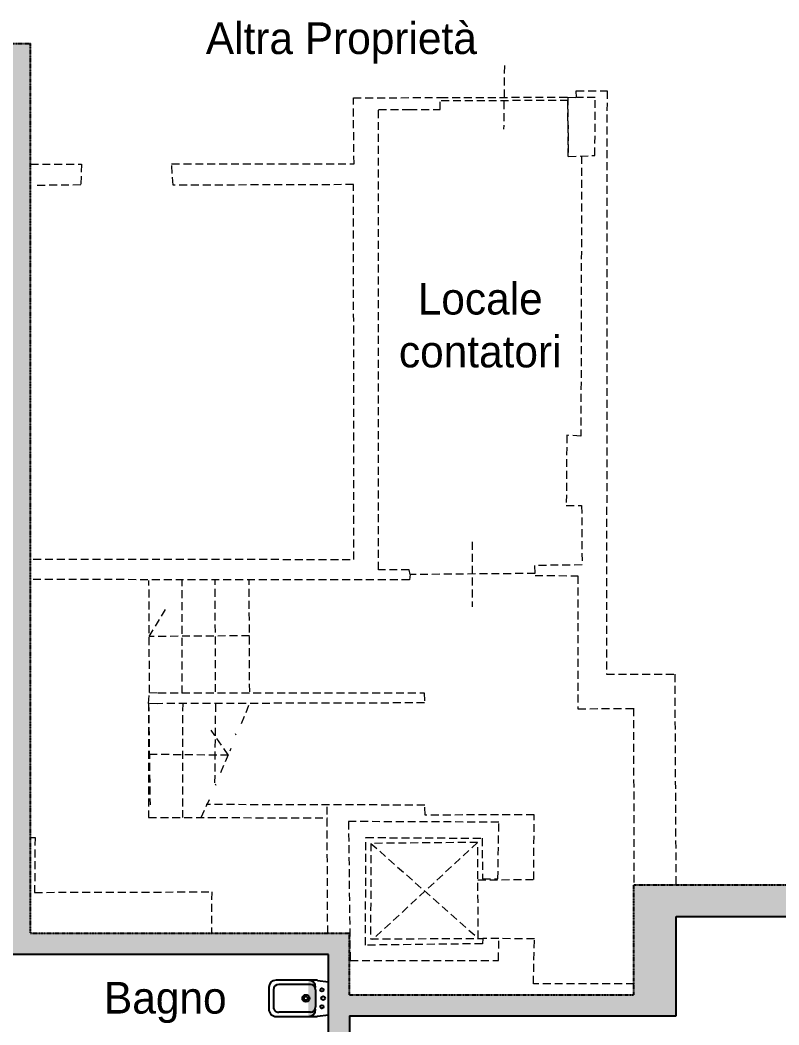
# Model space of a CAD drawing. Header units: millimetres. Extents: x 515 to 43442, y -1882 to 9936.
# Drawn here: x 16067 to 16785, y 3750 to 4700 of the extents above; entities that cross this region are included whole.
import ezdxf

# ---------------------------------------------------------------- set-up
doc = ezdxf.new("R2010")
doc.units = ezdxf.units.MM
doc.linetypes.add('35', pattern=[1.5, 0.5, -0.25, 0.5, -0.25])
doc.linetypes.add('HIDDEN', pattern=[0.375, 0.25, -0.125])
doc.layers.add('CAMP sez', color=7, linetype='Continuous', lineweight=15, true_color=0xbdbdbd)
for name, color, linetype in [('INF', 8, 'Continuous'), ('SANIT', 33, 'Continuous'), ('SEZ', 170, 'Continuous'), ('Testi', 7, 'Continuous')]:
    doc.layers.add(name, color=color, linetype=linetype)
doc.styles.add('T_ESE_q100', font='bahnschrift.ttf', dxfattribs={"height": 15})

# ---------------------------------------------------------------- blocks, each defined once
blk = doc.blocks.new('SANCON05')
at = {"lineweight": -2}
h = blk.add_hatch(color=0, dxfattribs=at)
edge = h.paths.add_edge_path(flags=17)
edge.add_line((0.1, 0.1575), (0.1, -0.1575))
edge.add_line((0.1, -0.1575), (0.2035, -0.1702))
edge.add_arc((0.2402, 0.1275), 0.3, 262.977, 270)
edge.add_line((0.2402, -0.1725), (0.595, -0.1725))
edge.add_arc((0.595, -0.1025), 0.07, 270, 360)
edge.add_line((0.665, -0.1025), (0.665, 0.1025))
edge.add_arc((0.595, 0.1025), 0.07, 360, 450)
edge.add_line((0.595, 0.1725), (0.2402, 0.1725))
edge.add_arc((0.2402, -0.1275), 0.3, 90, 97.023)
edge.add_line((0.2035, 0.1702), (0.1, 0.1575))
edge = h.paths.add_edge_path(flags=17)
edge.add_line((0.1, 0.1575), (0.1, -0.1575))
edge.add_line((0.1, -0.1575), (0.2035, -0.1702))
edge.add_arc((0.2402, 0.1275), 0.3, 262.977, 270)
edge.add_line((0.2402, -0.1725), (0.595, -0.1725))
edge.add_arc((0.595, -0.1025), 0.07, 270, 360)
edge.add_line((0.665, -0.1025), (0.665, 0.1025))
edge.add_arc((0.595, 0.1025), 0.07, 360, 450)
edge.add_line((0.595, 0.1725), (0.2402, 0.1725))
edge.add_arc((0.2402, -0.1275), 0.3, 90, 97.023)
edge.add_line((0.2035, 0.1702), (0.1, 0.1575))
edge = h.paths.add_edge_path(flags=0)
edge.add_arc((0.2918, 0.1025), 0.07, 90, 180)
edge.add_arc((0.2918, -0.1025), 0.07, 180, 270)
at = {"color": 0, "lineweight": -2}
for p, q in [((0.2035, 0.1702), (0.1, 0.1575)), ((0.1, 0.1575), (0.1, -0.1575)), ((0.595, 0.1725), (0.2402, 0.1725)), ((0.2718, 0.1319), (0.57, 0.1319)), ((0.665, -0.1025), (0.665, 0.1025)), ((0.2218, -0.0819), (0.2218, 0.0819)), ((0.62, -0.0819), (0.62, 0.0819)), ((0.2035, -0.1702), (0.1, -0.1575)), ((0.2402, -0.1725), (0.595, -0.1725)), ((0.2718, -0.1319), (0.57, -0.1319))]:
    blk.add_line(p, q, dxfattribs=at)
for centre, radius in [((0.162, 0.08), 0.016), ((0.1501, -0.0009), 0.018), ((0.3134, 0), 0.0343), ((0.3134, 0), 0.0176), ((0.162, -0.08), 0.016)]:
    blk.add_circle(centre, radius, dxfattribs=at)
for centre, radius, start, end in [((0.2402, -0.1275), 0.3, 90, 97.023), ((0.2918, 0.1025), 0.07, 90, 180), ((0.2718, 0.0819), 0.05, 90, 180), ((0.57, 0.0819), 0.05, 360, 90), ((0.595, 0.1025), 0.07, 360, 90), ((0.2718, -0.0819), 0.05, 180, 270), ((0.57, -0.0819), 0.05, 270, 360), ((0.2402, 0.1275), 0.3, 262.977, 270), ((0.2918, -0.1025), 0.07, 180, 270), ((0.595, -0.1025), 0.07, 270, 360)]:
    blk.add_arc(centre, radius, start, end, dxfattribs=at)

msp = doc.modelspace()

# ---------------------------------------------------------------- hatches: boundary and pattern name
at = {"layer": 'CAMP sez'}
h = msp.add_hatch(color=256, dxfattribs=at)
h.dxf.hatch_style = 1
h.paths.add_polyline_path([(16255.53, 2320.04), (16141.53, 2320.04), (16141.53, 2293.04), (16146.53, 2293.04), (16146.53, 2274.04), (16141.53, 2274.04), (16141.53, 2247.04), (16255.53, 2247.04)], flags=17)
h.paths.add_polyline_path([(15798.53, 1738.04), (15645.53, 1738.04), (15645.53, 1723.04), (15798.53, 1723.04)], flags=17)
h.paths.add_polyline_path([(15277.03, 4658.04), (15257.03, 4658.04), (15257.03, 4260.04), (15277.03, 4260.04)], flags=17)
h.paths.add_polyline_path([(15297.03, 4260.04), (15237.03, 4260.04), (15237.03, 4240.04), (15297.03, 4240.04)], flags=17)
h.paths.add_polyline_path([(15414.53, 4260.04), (15387.03, 4260.04), (15387.03, 4240.04), (15414.53, 4240.04)], flags=17)
h.paths.add_polyline_path([(15147.03, 4260.04), (15034.53, 4260.04), (15034.53, 4240.04), (15147.03, 4240.04)], flags=17)
h.paths.add_polyline_path([(15560.53, 3925.04), (15414.53, 3925.04), (15414.53, 3909.04), (15533.53, 3909.04), (15533.53, 3816.04), (15586.53, 3816.04), (15586.53, 3827.04), (15560.53, 3827.04)], flags=17)
h.paths.add_polyline_path([(15414.53, 3914.04), (15394.53, 3914.04), (15394.53, 3909.04), (15414.53, 3909.04)], flags=17)
h.paths.add_polyline_path([(17153.53, 2840.04), (17090.53, 2840.04), (17090.53, 2768.04), (17153.53, 2768.04)], flags=17)
h.paths.add_polyline_path([(17153.53, 1794.04), (17090.53, 1794.04), (17090.53, 1695.04), (17153.53, 1733.04)], flags=17)
h.paths.add_polyline_path([(17667.96, 2087.48), (17648.85, 2115.6), (17616.6, 2093.68), (17635.71, 2065.56)], flags=17)
h.paths.add_polyline_path([(18190.24, 2442.45), (18171.13, 2470.57), (18138.87, 2448.64), (18157.98, 2420.52)], flags=17)
h.paths.add_polyline_path([(18197.53, 2840.04), (18134.53, 2840.04), (18134.53, 2768.04), (18197.53, 2768.04)], flags=17)
h.paths.add_polyline_path([(18722.87, 2804.44), (18720.53, 2840.04), (18657.53, 2840.04), (18657.53, 2760.04)], flags=17)
h.paths.add_polyline_path([(19261.78, 3176.76), (19243.8, 3203.22), (19183.42, 3162.19), (19201.41, 3135.72)], flags=17)
h.paths.add_polyline_path([(19514.86, 3348.76), (19496.88, 3375.23), (19465.45, 3353.87), (19483.44, 3327.4)], flags=17)
h.paths.add_polyline_path([(16925.53, 1723.04), (16905.53, 1723.04), (16905.53, 1593.48), (16682.3, 1441.77), (16693.54, 1425.22), (16925.53, 1582.89)], flags=17)
h.paths.add_polyline_path([(16661.28, 1403.3), (16649.94, 1419.99), (16255.53, 1221.43), (16255.53, 1199.04)], flags=17)
h.paths.add_polyline_path([(16674.43, 1453.34), (16642.17, 1431.42), (16661.28, 1403.3), (16693.54, 1425.22)], flags=17)
h.paths.add_polyline_path([(16255.53, 1272.04), (16141.53, 1272.04), (16141.53, 1245.04), (16146.53, 1245.04), (16146.53, 1226.04), (16141.53, 1226.04), (16141.53, 1199.04), (16255.53, 1199.04), (16255.53, 1221.43)], flags=17)
h.paths.add_polyline_path([(16255.53, 1796.04), (16141.53, 1796.04), (16141.53, 1769.04), (16146.53, 1769.04), (16146.53, 1750.04), (16141.53, 1750.04), (16141.53, 1723.04), (16255.53, 1723.04)], flags=17)
h.paths.add_polyline_path([(15645.53, 1796.04), (15580.53, 1796.04), (15580.53, 1769.04), (15585.53, 1769.04), (15585.53, 1750.04), (15580.53, 1750.04), (15580.53, 1723.04), (15645.53, 1723.04)], flags=17)
h.paths.add_polyline_path([(16141.53, 1738.04), (15888.53, 1738.04), (15888.53, 1723.04), (16141.53, 1723.04)], flags=17)
edge = h.paths.add_edge_path(flags=17)
edge.add_arc((15645.53, 2283.54), 218, 270, 282.45894, ccw=False)
edge.add_line((15645.53, 2065.54), (15645.53, 2048.54))
edge.add_arc((15645.53, 2283.54), 235, 270, 282.45894)
edge.add_line((15696.23, 2054.07), (15692.56, 2070.67))
edge = h.paths.add_edge_path(flags=17)
edge.add_line((15645.53, 2322.04), (15561.42, 2322.04))
edge.add_arc((15645.53, 2283.54), 92.5, 155.40407, 204.59593)
edge.add_line((15561.42, 2245.04), (15645.53, 2245.04))
edge.add_line((15645.53, 2245.04), (15645.53, 2322.04))
edge = h.paths.add_edge_path(flags=17)
edge.add_arc((15645.53, 2283.54), 235, 77.54106, 90)
edge.add_line((15645.53, 2518.54), (15645.53, 2501.54))
edge.add_arc((15645.53, 2283.54), 218, 77.54106, 90, ccw=False)
edge.add_line((15692.56, 2496.4), (15696.23, 2513))
h.paths.add_polyline_path([(15645.53, 1272.04), (15580.53, 1272.04), (15580.53, 1245.04), (15585.53, 1245.04), (15585.53, 1226.04), (15580.53, 1226.04), (15580.53, 1199.04), (15645.53, 1199.04)], flags=17)
h.paths.add_polyline_path([(15078.53, 1245.04), (15083.53, 1245.04), (15083.53, 1272.04), (15026.53, 1272.04), (15026.53, 1199.04), (15083.53, 1199.04), (15083.53, 1226.04), (15078.53, 1226.04)], flags=17)
h.paths.add_polyline_path([(15580.53, 1212.04), (15083.53, 1212.04), (15083.53, 1199.04), (15580.53, 1199.04)], flags=17)
h.paths.add_polyline_path([(15053.53, 1199.04), (15026.53, 1199.04), (15026.53, 1175.04), (15053.53, 1175.04)], flags=17)
h.paths.add_polyline_path([(15078.53, 1769.04), (15083.53, 1769.04), (15083.53, 1796.04), (15026.53, 1796.04), (15026.53, 1723.04), (15083.53, 1723.04), (15083.53, 1750.04), (15078.53, 1750.04)], flags=17)
h.paths.add_polyline_path([(15078.53, 2293.04), (15083.53, 2293.04), (15083.53, 2320.04), (15026.53, 2320.04), (15026.53, 2247.04), (15083.53, 2247.04), (15083.53, 2274.04), (15078.53, 2274.04)], flags=17)
h.paths.add_polyline_path([(15078.53, 2817.04), (15083.53, 2817.04), (15083.53, 2844.04), (15026.53, 2844.04), (15026.53, 2771.04), (15083.53, 2771.04), (15083.53, 2798.04), (15078.53, 2798.04)], flags=17)
h.paths.add_polyline_path([(15083.53, 3322.04), (15078.53, 3322.04), (15078.53, 3341.04), (15083.53, 3341.04), (15083.53, 3368.04), (15026.53, 3368.04), (15026.53, 3295.04), (15083.53, 3295.04)], flags=17)
h.paths.add_polyline_path([(15645.53, 3675.04), (15026.53, 3675.04), (15026.53, 3664.04), (15634.53, 3664.04), (15634.53, 3527.04), (15565.53, 3527.04), (15565.53, 3516.04), (15634.53, 3516.04), (15634.53, 3507.04), (15640.53, 3507.04), (15640.53, 3512.04), (15645.53, 3512.04)], flags=17)
h.paths.add_polyline_path([(15487.53, 3664.04), (15477.53, 3664.04), (15477.53, 3464.04), (15387.53, 3464.04), (15387.53, 3461.04), (15472.53, 3461.04), (15472.53, 3455.04), (15387.53, 3455.04), (15387.53, 3452.04), (15477.53, 3452.04), (15477.53, 3310.04), (15272.53, 3310.04), (15272.53, 3320.04), (15257.53, 3320.04), (15257.53, 3295.04), (15487.53, 3295.04), (15487.53, 3358.04), (15580.53, 3358.04), (15580.53, 3368.04), (15487.53, 3368.04), (15487.53, 3516.04), (15490.53, 3516.04), (15490.53, 3527.04), (15487.53, 3527.04)], flags=17)
h.paths.add_polyline_path([(15272.53, 3664.04), (15257.53, 3664.04), (15257.53, 3410.04), (15262.03, 3410.04), (15262.03, 3495.04), (15268.03, 3495.04), (15268.03, 3410.04), (15272.53, 3410.04), (15272.53, 3452.04), (15297.53, 3452.04), (15297.53, 3464.04), (15272.53, 3464.04)], flags=16)
h.paths.add_polyline_path([(15689.53, 3670.04), (15689.53, 3675.04), (15669.53, 3675.04), (15645.53, 3675.04), (15645.53, 3661.04), (15689.53, 3661.04)], flags=17)
h.paths.add_polyline_path([(15645.53, 3368.04), (15580.53, 3368.04), (15580.53, 3358.04), (15580.53, 3295.04), (15645.53, 3295.04)], flags=17)
h.paths.add_polyline_path([(15645.53, 3427.04), (15640.53, 3427.04), (15640.53, 3432.04), (15634.53, 3432.04), (15634.53, 3368.04), (15645.53, 3368.04)], flags=17)
h.paths.add_polyline_path([(16255.53, 3368.04), (16141.53, 3368.04), (16141.53, 3341.04), (16146.53, 3341.04), (16146.53, 3322.04), (16141.53, 3322.04), (16141.53, 3295.04), (16255.53, 3295.04)], flags=17)
h.paths.add_polyline_path([(16255.53, 2844.04), (16141.53, 2844.04), (16141.53, 2817.04), (16146.53, 2817.04), (16146.53, 2798.04), (16141.53, 2798.04), (16141.53, 2771.04), (16255.53, 2771.04)], flags=17)
h.paths.add_polyline_path([(15645.53, 2844.04), (15580.53, 2844.04), (15580.53, 2817.04), (15585.53, 2817.04), (15585.53, 2798.04), (15580.53, 2798.04), (15580.53, 2771.04), (15645.53, 2771.04)], flags=17)
h.paths.add_polyline_path([(16925.53, 3852.04), (16905.53, 3852.04), (16905.53, 3691.04), (16925.53, 3691.04)], flags=17)
h.paths.add_polyline_path([(16925.53, 3196.04), (16905.53, 3196.04), (16905.53, 2431.04), (16925.53, 2431.04)], flags=17)
h.paths.add_polyline_path([(16925.53, 2131.04), (16905.53, 2131.04), (16905.53, 1743.04), (16255.53, 1743.04), (16255.53, 1723.04), (16925.53, 1723.04)], flags=17)
h.paths.add_polyline_path([(20091.47, 3852.14), (20487.6, 4124.98), (20423.82, 3502.24), (20356.83, 3456.7), (20376.33, 3427.64), (20456.91, 3482.41), (20523.52, 4186.15), (20050.04, 3860.03), (20105.43, 3777.5), (20158.72, 3698.08), (20170.61, 3706.07), (20171.17, 3706.44), (20183.63, 3714.8)])
h.paths.add_polyline_path([(15039.53, 3909.04), (15318.53, 3909.04), (15318.53, 3914.04), (15008.53, 3914.04), (15008.53, 4240.04), (15034.53, 4240.04), (15034.53, 4308.04), (15008.53, 4308.04), (15008.53, 4617.04), (15034.53, 4617.04), (15034.53, 4658.04), (15519.53, 4658.04), (15519.53, 4308.04), (15414.53, 4308.04), (15414.53, 3925.04), (15429.53, 3925.04), (15429.53, 4291.04), (15529.53, 4291.04), (15529.53, 4237.04), (15938.53, 4237.04), (15938.53, 4248.04), (15559.53, 4248.04), (15559.53, 4308.04), (15540.53, 4308.04), (15540.53, 4617.04), (15559.53, 4617.04), (15559.53, 4658.04), (16056.53, 4658.04), (16056.53, 4248.04), (16028.53, 4248.04), (16028.53, 4237.04), (16056.53, 4237.04), (16056.53, 3870.04), (16034.53, 3870.04), (16034.53, 3827.04), (15668.53, 3827.04), (15668.53, 3816.04), (16034.53, 3816.04), (16034.53, 3788.04), (16045.53, 3788.04), (16045.53, 3816.04), (16358.53, 3816.04), (16358.53, 3675.04), (16045.53, 3675.04), (16045.53, 3702.04), (16034.53, 3702.04), (16034.53, 3675.04), (15799.53, 3675.04), (15779.53, 3675.04), (15779.53, 3670.04), (15779.53, 3661.04), (16378.53, 3661.04), (16378.53, 3758.04), (16687.53, 3758.04), (16687.53, 3852.04), (17111.53, 3852.04), (17111.53, 3833.04), (17138.53, 3833.04), (17138.53, 3852.04), (18155.53, 3852.04), (18155.53, 3833.04), (18182.53, 3833.04), (18182.53, 3852.04), (19200.53, 3852.04), (19200.53, 3833.04), (19251.53, 3833.04), (19251.53, 3919.04), (19243.53, 3919.04), (19243.53, 4229.04), (19251.53, 4229.04), (19251.53, 4280.04), (19479.53, 4280.04), (19479.53, 4223.04), (19682.51, 3865.04), (19507.53, 3865.04), (19507.53, 3919.04), (19479.53, 3919.04), (19479.53, 3849.04), (19532.5, 3756.07), (19542.06, 3761.52), (19492.19, 3849.04), (19691.58, 3849.04), (19836.78, 3592.94), (19693.58, 3495.62), (19585.63, 3685.06), (19576.07, 3679.61), (19697.37, 3466.75), (20120.82, 3754.55), (20105.43, 3777.5), (19860.86, 3611.28), (19509.53, 4230.95), (19509.53, 4310.04), (19213.53, 4310.04), (19213.53, 3882.04), (16647.53, 3882.04), (16647.53, 3778.04), (16378.53, 3778.04), (16378.53, 3836.04), (16076.53, 3836.04), (16076.53, 4678.04), (14988.53, 4678.04), (14988.53, 3841.04), (14781.53, 3841.04), (14781.53, 3295.04), (14816.53, 3295.04), (14816.53, 3816.04), (15039.53, 3816.04)])
h.paths.add_polyline_path([(15620.53, 213.09), (15483.31, 119.31), (15483.31, 76.92), (15652.53, 192.56), (15652.53, 240.12), (20340.93, 3426.56), (20351.52, 3410.78), (20376.33, 3427.64), (20346.24, 3472.48), (15645.53, 277.68), (15645.53, 624.04), (15053.53, 624.04), (15053.53, 712.04), (15021.53, 712.04), (15021.53, 600.04), (15026.53, 600.04), (15026.53, 568.04), (14909.53, 568.04), (14922.53, 564.04), (15021.53, 564.04), (15021.53, 518.04), (15084.53, 518.04), (15084.53, 598.04), (15582.53, 598.04), (15582.53, 550.04), (15620.53, 550.04), (15620.53, 300.04), (15483.31, 300.04), (15483.31, 261.04), (15620.53, 261.04)])

# ---------------------------------------------------------------- linework, layer by layer
at = {"layer": 'INF', "linetype": 'HIDDEN', "lineweight": 9, "ltscale": 30}
for p, q in [((16524.94, 4657.37), (16524.21, 4597.27)), ((16593.18, 4627.25), (16592.92, 4633.56)), ((16592.92, 4633.56), (16622.01, 4633.47)), ((16622.01, 4633.47), (16621.55, 4081.47)), ((16382.01, 4626.93), (16464.2, 4627.09)), ((16382.64, 4564.36), (16382.01, 4626.93)), ((16464.03, 4615.71), (16464.2, 4627.09)), ((16464.2, 4627.09), (16584.95, 4627.55)), ((16585.07, 4624.39), (16464.33, 4623.94)), ((16584.95, 4627.55), (16585.32, 4571.29)), ((16584.95, 4627.55), (16593.18, 4627.25)), ((16585.32, 4571.29), (16584.95, 4627.55)), ((16584.95, 4627.55), (16593.18, 4627.25)), ((16610.88, 4627.33), (16593.18, 4627.25)), ((16610.57, 4572.31), (16610.88, 4627.33)), ((16405.75, 4180.24), (16405.85, 4615.88)), ((16405.85, 4615.88), (16434.94, 4615.8)), ((16434.94, 4615.8), (16464.03, 4615.71)), ((16210.03, 4564.35), (16382.64, 4564.36)), ((16211.48, 4544.17), (16210.03, 4564.35)), ((16585.32, 4571.29), (16610.57, 4572.31)), ((16597.95, 4571.8), (16597.27, 4306.85)), ((16076.53, 4564.06), (16124.68, 4564.06)), ((16124.68, 4564.06), (16124.21, 4544.44)), ((16124.21, 4544.44), (16079.34, 4543.89)), ((16382.17, 4544.74), (16211.48, 4544.17)), ((16382.59, 4190.05), (16382.17, 4544.74)), ((16583.97, 4307.57), (16583.49, 4241.16)), ((16597.27, 4306.85), (16583.97, 4307.57)), ((16583.49, 4241.16), (16598.03, 4241.12)), ((16598.03, 4241.12), (16598.41, 4184.86)), ((16494.47, 4206.59), (16494.42, 4145.25)), ((16079.08, 4190.44), (16382.59, 4190.05)), ((16598.41, 4184.86), (16553.54, 4184.31)), ((16553.54, 4184.31), (16553.92, 4174.85)), ((16434.84, 4180.15), (16405.75, 4180.24)), ((16435.65, 4175.76), (16434.84, 4180.15)), ((16435.65, 4175.76), (16435.22, 4170.68)), ((16553.84, 4176.74), (16435.65, 4175.76)), ((16553.92, 4174.85), (16594.4, 4174.58)), ((16594.4, 4174.58), (16594.42, 4048.76)), ((16435.22, 4170.68), (16076.53, 4170.98)), ((16189.15, 4064), (16188.65, 4170.2)), ((16220.15, 4063.36), (16220.21, 4171.48)), ((16251.72, 4064.63), (16251.22, 4170.83)), ((16283.96, 4064.67), (16283.46, 4170.87)), ((16188.9, 4117.1), (16204.9, 4143.67)), ((16283.71, 4117.77), (16188.9, 4117.1)), ((16621.55, 4081.47), (16686.04, 4081.55)), ((16686.04, 4081.55), (16687.18, 3882.04)), ((16188.29, 4053.85), (16189.15, 4064)), ((16189.15, 4064), (16197.38, 4063.7)), ((16197.38, 4063.7), (16449.02, 4063.75)), ((16449.02, 4063.75), (16449.41, 4054.28)), ((16188.29, 4053.85), (16188.24, 3945.73)), ((16196.52, 4053.55), (16188.29, 4053.85)), ((16449.41, 4054.28), (16196.52, 4053.55)), ((16220.54, 4053.89), (16220.48, 3945.77)), ((16251.55, 4053.24), (16250.77, 3978.6)), ((16276.32, 4034.64), (16283.79, 4053.28)), ((16594.42, 4048.76), (16646.99, 4048.93)), ((16646.99, 4049.21), (16647.53, 3882.04)), ((16263.61, 4005.05), (16247.49, 4028.42)), ((16271.08, 4023.68), (16270.39, 4024.92)), ((16188.97, 4005.82), (16263.61, 4005.05)), ((16256.7, 3988.33), (16266.51, 4011.49)), ((16252.13, 3976.13), (16251.45, 3977.37)), ((16238.18, 3945.85), (16246.88, 3965.17)), ((16449.52, 3957.55), (16242.75, 3958.05)), ((16357.76, 3836.04), (16357.18, 3958.24)), ((16449.9, 3948.08), (16449.52, 3957.55)), ((16552.95, 3948.45), (16449.9, 3948.08)), ((16552.9, 3887.12), (16552.95, 3948.45)), ((16188.24, 3945.73), (16357.69, 3945.62)), ((16519.72, 3941.42), (16377.44, 3941.99)), ((16377.44, 3941.99), (16378.96, 3810.54)), ((16518.74, 3887.63), (16519.72, 3941.42)), ((16076.53, 3926.89), (16080.88, 3926.85)), ((16080.88, 3926.85), (16080.44, 3874.98)), ((16393.54, 3825.04), (16393.86, 3926.85)), ((16393.86, 3926.85), (16503.9, 3926.24)), ((16398.51, 3921.34), (16398.36, 3830.92)), ((16499.63, 3922.27), (16398.51, 3921.34)), ((16398.51, 3921.34), (16500.16, 3831.4)), ((16499.63, 3922.27), (16400.28, 3830.37)), ((16500.17, 3831.4), (16499.63, 3922.27)), ((16503.9, 3926.24), (16504.19, 3887.68)), ((16499.8, 3886.87), (16552.9, 3887.12)), ((16504.19, 3887.68), (16518.74, 3887.63)), ((16080.44, 3874.98), (16247.98, 3875.43)), ((16247.98, 3875.43), (16247.8, 3836.04)), ((16504.14, 3826.34), (16393.54, 3825.04)), ((16398.36, 3830.92), (16504.57, 3831.42)), ((16504.57, 3831.42), (16504.14, 3826.34)), ((16553.28, 3830.86), (16504.57, 3831.42)), ((16519.32, 3810.52), (16519.79, 3830.14)), ((16552.46, 3788.46), (16553.28, 3830.86)), ((16378.96, 3810.54), (16519.32, 3810.52)), ((16647.53, 3788.46), (16552.46, 3788.46))]:
    msp.add_line(p, q, dxfattribs=at)
at = {"layer": 'INF', "color": 8, "linetype": 'HIDDEN', "lineweight": 9, "ltscale": 30, "true_color": 0x808080}
msp.add_line((16188.29, 4053.85), (16189.64, 3957.8), dxfattribs=at)
at = {"layer": 'SEZ', "linetype": '35', "ltscale": 0.3}
for p, q in [((16076.53, 3836.04), (16076.53, 4679.04)), ((16076.53, 4678.04), (14988.53, 4678.04)), ((16647.53, 3778.04), (16647.53, 3882.04)), ((16647.53, 3882.04), (19213.53, 3882.04)), ((16378.53, 3836.04), (16076.53, 3836.04)), ((16378.53, 3778.04), (16378.53, 3836.04)), ((16378.53, 3778.04), (16647.53, 3778.04))]:
    msp.add_line(p, q, dxfattribs=at)
at = {"layer": 'SEZ'}
for p, q in [((16687.53, 3758.04), (16687.53, 3852.04)), ((16687.53, 3852.04), (17111.53, 3852.04)), ((16358.53, 3816.04), (16045.53, 3816.04)), ((16358.53, 3675.04), (16358.53, 3816.04)), ((16378.53, 3758.04), (16687.53, 3758.04)), ((16378.53, 3758.04), (16378.53, 3661.04))]:
    msp.add_line(p, q, dxfattribs=at)

# ---------------------------------------------------------------- block references
at = {"layer": 'SANIT', "transparency": 33554687, "xscale": 99.99999999999201, "yscale": 99.99999999999201, "zscale": 99.99999999999201, "rotation": 180}
msp.add_blockref('SANCON05', (16368.53, 3774.71), dxfattribs=at)

# ---------------------------------------------------------------- texts
at = {"layer": 'Testi', "char_height": 30, "attachment_point": 5, "style": 'T_ESE_q100'}
for s, insert in [('Altra Proprietà', (16370.67, 4678.8)), ('Locale\\Pcontatori', (16502.05, 4411.57)), ('Bagno', (16204.1, 3770.74))]:
    msp.add_mtext(s, dxfattribs=dict(at, insert=insert))

doc.saveas('drawing.dxf')
